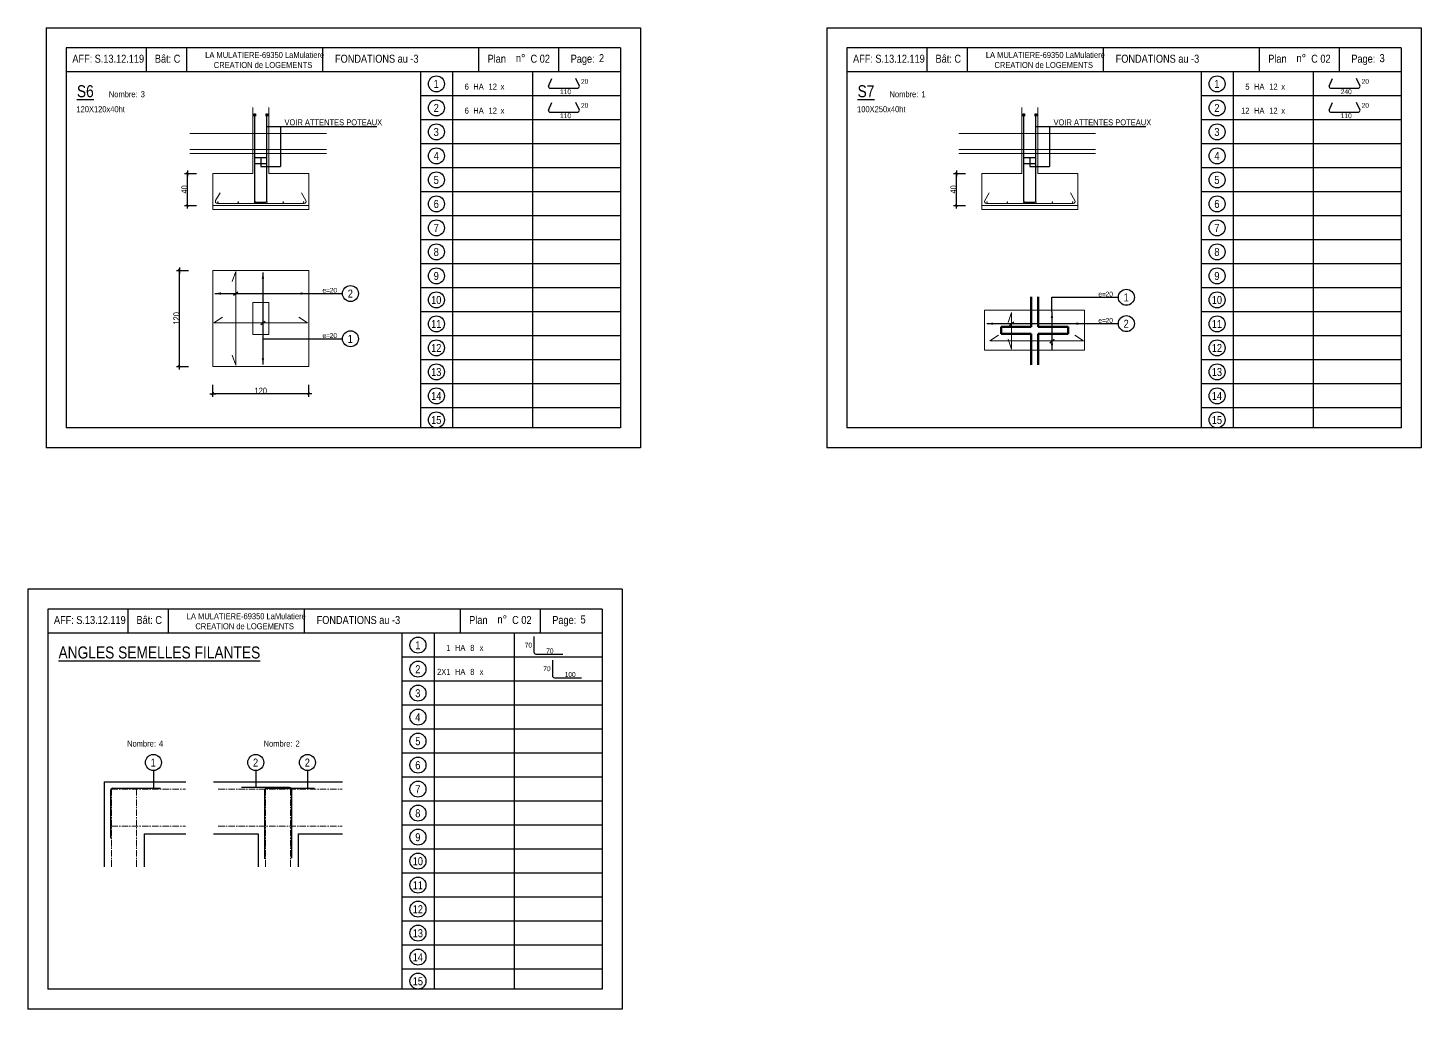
# Model space of a CAD drawing. Header units: centimetres. Extents: x -4990 to 114398, y -61489 to -12305.
# Drawn here: x 85162 to 88644, y -33646 to -31193 of the extents above; entities that cross this region are included whole.
import ezdxf
from ezdxf.enums import TextEntityAlignment as Align

# ---------------------------------------------------------------- set-up
doc = ezdxf.new("R2010")
doc.units = ezdxf.units.CM
doc.header["$LTSCALE"] = 0.5
doc.linetypes.add('AXES', pattern=[50.8, 31.75, -6.35, 6.35, -6.35])
doc.linetypes.add('TIRETPTX2', pattern=[50.8, 25.4, -12.7, 0, -12.7])
doc.layers.get('DEFPOINTS').update_dxf_attribs({"linetype": 'CONTINUOUS'})
for name, color, linetype in [('01_cote_gen', 4, 'CONTINUOUS'), ('01_fenetres', 171, 'CONTINUOUS'), ('01_linteaux', 2, 'CONTINUOUS'), ('01_texte', 230, 'CONTINUOUS'), ('AA_COTES', 2, 'CONTINUOUS')]:
    doc.layers.add(name, color=color, linetype=linetype)
for name, color, linetype, lineweight in [('01_murs_coup', 5, 'CONTINUOUS', 60), ('01_sem', 42, 'CONTINUOUS', 15), ('01_tram_axes', 2, 'TIRETPTX2', 9)]:
    doc.layers.add(name, color=color, linetype=linetype, lineweight=lineweight)
doc.styles.add('STYLE2', font='ARIALN.TTF')
doc.dimstyles.new('JB25', dxfattribs={"dimscale": 0.1, "dimtxt": 150, "dimasz": 15, "dimexe": 0.1, "dimexo": 0.1, "dimgap": 0.09, "dimtad": 1, "dimdec": 1, "dimlfac": 0.5, "dimdsep": 46, "dimtxsty": 'STYLE2', "dimblk1": 'BOND_G', "dimblk2": 'BOND_D', "dimsah": 1, "dimcen": 1.5, "dimdle": 0.01, "dimse1": 1, "dimse2": 1, "dimclrd": 4, "dimclre": 2, "dimclrt": 6, "dimazin": 2, "dimtfac": 2.333333, "dimtdec": 1, "dimtix": 1, "dimtmove": 2, "dimatfit": 3, "dimldrblk": 'BOND_G', "dimfxl": 1, "dimtolj": 1, "dimtzin": 0, "dimarcsym": 0})

# ---------------------------------------------------------------- blocks, each defined once
blk = doc.blocks.new('BOND_G')
at = {"layer": 'AA_COTES', "color": 0}
for p, q in [((5, 0), (-5, 0)), ((1.8, 1.8), (-1.8, -1.8)), ((0, -5), (0, 15))]:
    blk.add_line(p, q, dxfattribs=at)
blk = doc.blocks.new('BOND_D')
at = {"layer": 'AA_COTES', "color": 0}
for p, q in [((5, 0), (-5, 0)), ((-1.8, -1.8), (1.8, 1.8)), ((0, 5), (0, -15))]:
    blk.add_line(p, q, dxfattribs=at)
blk = doc.blocks.new('*D4337')
at = {"layer": '01_cote_gen', "color": 4, "linetype": 'Continuous', "lineweight": -2, "transparency": 16777216}
blk.add_line((85540.5, -32038.2), (85540.5, -31801.2), dxfattribs=at)
at = {"layer": 'DEFPOINTS', "color": 0, "linetype": 'Continuous'}
for p in [(85540.5, -31799.7), (85592.9, -31799.7), (85592.9, -32039.7)]:
    blk.add_point(p, dxfattribs=at)
at = {"layer": '01_cote_gen', "color": 4, "linetype": 'Continuous', "lineweight": -2, "transparency": 16777216, "xscale": 1.5, "yscale": 1.5, "zscale": 1.5}
for name, p, rotation in [('BOND_D', (85540.5, -31799.7), 90), ('BOND_G', (85540.5, -32039.7), 270)]:
    blk.add_blockref(name, p, dxfattribs=dict(at, rotation=rotation))
at = {"layer": '01_cote_gen', "color": 6, "linetype": 'Continuous', "lineweight": 0, "transparency": 16777216, "insert": (85532.8, -31919.7), "char_height": 15, "attachment_point": 5, "rotation": 90, "style": 'STYLE2'}
blk.add_mtext('\\A1;120', dxfattribs=at)
blk = doc.blocks.new('*D4338')
at = {"layer": '01_sem', "color": 4, "lineweight": -2, "ltscale": 7, "transparency": 16777216}
blk.add_line((85862, -32108.3), (85625, -32108.3), dxfattribs=at)
at = {"layer": 'DEFPOINTS', "color": 0, "ltscale": 7}
for p in [(85623.5, -32039.7), (85863.5, -32039.7), (85623.5, -32108.3)]:
    blk.add_point(p, dxfattribs=at)
at = {"layer": '01_sem', "color": 4, "lineweight": -2, "ltscale": 7, "transparency": 16777216, "xscale": 1.5, "yscale": 1.5, "zscale": 1.5, "rotation": 180}
blk.add_blockref('BOND_D', (85623.5, -32108.3), dxfattribs=at)
at = {"layer": '01_sem', "color": 4, "lineweight": -2, "ltscale": 7, "transparency": 16777216, "xscale": 1.5, "yscale": 1.5, "zscale": 1.5}
blk.add_blockref('BOND_G', (85863.5, -32108.3), dxfattribs=at)
at = {"layer": '01_sem', "color": 6, "lineweight": 0, "ltscale": 7, "transparency": 16777216, "insert": (85743.5, -32100.7), "char_height": 15, "attachment_point": 5, "style": 'STYLE2'}
blk.add_mtext('\\A1;120', dxfattribs=at)
blk = doc.blocks.new('*D4339')
at = {"layer": '01_cote_gen', "color": 4, "linetype": 'Continuous', "lineweight": -2, "transparency": 16777216}
blk.add_line((85560.5, -31635.9), (85560.5, -31558.9), dxfattribs=at)
at = {"layer": 'DEFPOINTS', "color": 0, "linetype": 'Continuous'}
for p in [(85560.5, -31557.4), (85651.8, -31557.4), (85630.7, -31637.4)]:
    blk.add_point(p, dxfattribs=at)
at = {"layer": '01_cote_gen', "color": 4, "linetype": 'Continuous', "lineweight": -2, "transparency": 16777216, "xscale": 1.5, "yscale": 1.5, "zscale": 1.5}
for name, p, rotation in [('BOND_D', (85560.5, -31557.4), 90), ('BOND_G', (85560.5, -31637.4), 270)]:
    blk.add_blockref(name, p, dxfattribs=dict(at, rotation=rotation))
at = {"layer": '01_cote_gen', "color": 6, "linetype": 'Continuous', "lineweight": 0, "transparency": 16777216, "insert": (85552.8, -31597.4), "char_height": 15, "attachment_point": 5, "rotation": 90, "style": 'STYLE2'}
blk.add_mtext('\\A1;40', dxfattribs=at)
blk = doc.blocks.new('*D4343')
at = {"layer": '01_cote_gen', "color": 4, "linetype": 'Continuous', "lineweight": -2, "transparency": 16777216}
blk.add_line((87482.5, -31635.9), (87482.5, -31558.9), dxfattribs=at)
at = {"layer": 'DEFPOINTS', "color": 0, "linetype": 'Continuous'}
for p in [(87482.5, -31557.4), (87573.8, -31557.4), (87552.7, -31637.4)]:
    blk.add_point(p, dxfattribs=at)
at = {"layer": '01_cote_gen', "color": 4, "linetype": 'Continuous', "lineweight": -2, "transparency": 16777216, "xscale": 1.5, "yscale": 1.5, "zscale": 1.5}
for name, p, rotation in [('BOND_D', (87482.5, -31557.4), 90), ('BOND_G', (87482.5, -31637.4), 270)]:
    blk.add_blockref(name, p, dxfattribs=dict(at, rotation=rotation))
at = {"layer": '01_cote_gen', "color": 6, "linetype": 'Continuous', "lineweight": 0, "transparency": 16777216, "insert": (87474.8, -31597.4), "char_height": 15, "attachment_point": 5, "rotation": 90, "style": 'STYLE2'}
blk.add_mtext('\\A1;40', dxfattribs=at)

msp = doc.modelspace()

# ---------------------------------------------------------------- linework, layer by layer
at = {"layer": '01_fenetres', "ltscale": 30}
for p, q in [((86642.5, -31243.429), (85257.5, -31243.429)), ((85257.5, -31243.429), (85257.5, -32193.429)), ((85257.5, -31243.429), (85257.5, -32193.429)), ((85257.5, -31243.429), (85257.5, -32193.429)), ((85457.5, -31243.429), (85457.5, -31303.429)), ((85558, -31243.429), (85558, -31303.429)), ((85898.173, -31243.429), (85898.173, -31303.429)), ((86288.368, -31303.429), (86288.368, -31243.429)), ((86488.368, -31303.429), (86488.368, -31243.429)), ((86642.5, -31243.429), (86642.5, -32193.429)), ((88593.5, -31243.429), (87208.5, -31243.429)), ((87208.5, -31243.429), (87208.5, -32193.429)), ((87208.5, -31243.429), (87208.5, -32193.429)), ((87208.5, -31243.429), (87208.5, -32193.429)), ((87408.5, -31243.429), (87408.5, -31303.429)), ((87509, -31243.429), (87509, -31303.429)), ((87849.173, -31243.429), (87849.173, -31303.429)), ((88239.368, -31303.429), (88239.368, -31243.429)), ((88439.368, -31303.429), (88439.368, -31243.429)), ((88593.5, -31243.429), (88593.5, -32193.429)), ((86642.5, -31303.429), (85257.5, -31303.429)), ((88593.5, -31303.429), (87208.5, -31303.429)), ((86642.5, -32193.429), (85257.5, -32193.429)), ((88593.5, -32193.429), (87208.5, -32193.429)), ((85211.5, -32646.5), (85211.5, -33596.5)), ((85211.5, -32646.5), (85211.5, -33596.5)), ((85211.5, -32646.5), (85211.5, -33596.5)), ((86596.5, -32646.5), (85211.5, -32646.5)), ((85411.5, -32646.5), (85411.5, -32706.5)), ((85512, -32646.5), (85512, -32706.5)), ((85852.173, -32646.5), (85852.173, -32706.5)), ((86242.368, -32706.5), (86242.368, -32646.5)), ((86442.368, -32706.5), (86442.368, -32646.5)), ((86596.5, -32646.5), (86596.5, -33596.5)), ((86596.5, -32706.5), (85211.5, -32706.5)), ((86596.5, -33596.5), (85211.5, -33596.5))]:
    msp.add_line(p, q, dxfattribs=at)
at = {"layer": '01_linteaux', "linetype": 'Continuous'}
for p, q in [((86462.273, -31339.208), (86470.968, -31319.983)), ((86539.856, -31339.208), (86531.161, -31319.983)), ((88413.273, -31339.208), (88421.968, -31319.983)), ((88490.856, -31339.208), (88482.161, -31319.983)), ((86467.273, -31344.208), (86534.856, -31344.208)), ((88418.273, -31344.208), (88485.856, -31344.208)), ((86462.273, -31399.208), (86470.968, -31379.983)), ((86467.273, -31404.208), (86534.856, -31404.208)), ((86539.856, -31399.208), (86531.161, -31379.983)), ((88413.273, -31399.208), (88421.968, -31379.983)), ((88418.273, -31404.208), (88485.856, -31404.208)), ((88490.856, -31399.208), (88482.161, -31379.983)), ((86426.136, -32714.84), (86426.136, -32754.058)), ((86431.136, -32759.058), (86498.72, -32759.058)), ((86472.476, -32773.902), (86472.476, -32813.119)), ((86477.476, -32818.119), (86545.06, -32818.119)), ((85368.101, -33099.165), (85368.101, -33219.165)), ((85373.101, -33094.165), (85493.101, -33094.165)), ((85815.631, -33092.542), (85695.631, -33092.542)), ((85753.131, -33099.165), (85753.131, -33270.788)), ((85758.131, -33094.165), (85878.131, -33094.165)), ((85820.631, -33097.542), (85820.631, -33269.165))]:
    msp.add_line(p, q, dxfattribs=at)
for centre, start, end in [((86467.273, -31339.208), 180, 270), ((86534.856, -31339.208), 270, 0), ((88418.273, -31339.208), 180, 270), ((88485.856, -31339.208), 270, 0), ((86467.273, -31399.208), 180, 270), ((86534.856, -31399.208), 270, 0), ((88418.273, -31399.208), 180, 270), ((88485.856, -31399.208), 270, 0), ((86431.136, -32754.058), 180, 270), ((86477.476, -32813.119), 180, 270), ((85373.101, -33099.165), 90, 180), ((85758.131, -33099.165), 90, 180), ((85815.631, -33097.542), 0, 90)]:
    msp.add_arc(centre, 5, start, end, dxfattribs=at)
at = {"layer": '01_murs_coup', "linetype": 'Continuous', "lineweight": 0}
for p, q in [((85630.836, -31624.855), (85641.695, -31606.048)), ((85856.176, -31624.855), (85845.317, -31606.048)), ((87552.871, -31624.855), (87563.729, -31606.048)), ((87778.21, -31624.855), (87767.352, -31606.048)), ((85635.166, -31632.355), (85851.846, -31632.355)), ((87557.201, -31632.355), (87773.88, -31632.355)), ((85681.055, -31802.679), (85672.376, -31827.323)), ((85681.055, -31802.679), (85681.055, -32036.679)), ((85626.506, -31930.808), (85648.206, -31916.299)), ((85860.506, -31930.808), (85838.806, -31916.299)), ((87620.049, -31905), (87611.37, -31929.643)), ((87620.049, -31905), (87620.049, -31996.5)), ((85626.506, -31930.808), (85860.506, -31930.808)), ((87565.5, -31976.128), (87587.2, -31961.62)), ((87799.5, -31976.128), (87777.8, -31961.62)), ((87565.5, -31976.128), (87799.5, -31976.128)), ((87620.049, -31996.5), (87611.37, -31971.857)), ((85681.055, -32036.679), (85672.376, -32012.036))]:
    msp.add_line(p, q, dxfattribs=at)
at = {"layer": '01_murs_coup'}
for p, q in [((87668.5, -31866.214), (87668.5, -31940.5)), ((87686.5, -31866.214), (87686.5, -31940.5)), ((87593.524, -31940.5), (87668.5, -31940.5)), ((87593.524, -31940.5), (87593.524, -31958.5)), ((87593.524, -31958.5), (87668.5, -31958.5)), ((87668.5, -31958.5), (87668.5, -32035.714)), ((87686.5, -31940.5), (87761.5, -31940.5)), ((87686.5, -31958.5), (87686.5, -32035.714)), ((87761.5, -31958.5), (87686.5, -31958.5)), ((87761.5, -31940.5), (87761.5, -31958.5))]:
    msp.add_line(p, q, dxfattribs=at)
at = {"layer": '01_murs_coup', "linetype": 'Continuous', "lineweight": 0}
for centre, start, end in [((85635.166, -31627.355), 150, 270), ((85851.846, -31627.355), 270, 30), ((87557.201, -31627.355), 150, 270), ((87773.88, -31627.355), 270, 30)]:
    msp.add_arc(centre, 5, start, end, dxfattribs=at)
at = {"layer": '01_sem', "lineweight": 0, "ltscale": 7}
for p, q in [((85723.506, -31557.444), (85723.506, -31392.884)), ((85763.506, -31557.444), (85763.506, -31392.884)), ((87645.541, -31557.444), (87645.541, -31392.884)), ((87685.541, -31557.444), (87685.541, -31392.884)), ((85907.506, -31457.444), (85565.965, -31457.444)), ((87829.541, -31457.444), (87488, -31457.444)), ((85907.506, -31497.444), (85565.965, -31497.444)), ((85907.506, -31507.444), (85565.965, -31507.444)), ((87829.541, -31497.444), (87488, -31497.444)), ((87829.541, -31507.444), (87488, -31507.444)), ((85623.506, -31637.444), (85623.506, -31557.444)), ((85863.506, -31637.444), (85863.506, -31557.444)), ((87545.541, -31637.444), (87545.541, -31557.444)), ((87785.541, -31637.444), (87785.541, -31557.444)), ((85623.506, -31637.444), (85863.506, -31637.444)), ((85623.506, -31637.444), (85623.506, -31647.444)), ((85623.506, -31647.444), (85863.506, -31647.444)), ((85863.506, -31637.444), (85863.506, -31647.444)), ((87545.541, -31637.444), (87785.541, -31637.444)), ((87545.541, -31637.444), (87545.541, -31647.444)), ((87545.541, -31647.444), (87785.541, -31647.444)), ((87785.541, -31637.444), (87785.541, -31647.444)), ((85623.506, -31799.679), (85623.506, -32039.679)), ((85863.506, -31799.679), (85623.506, -31799.679)), ((85863.506, -31799.679), (85863.506, -32039.679)), ((85863.506, -32039.679), (85623.506, -32039.679))]:
    msp.add_line(p, q, dxfattribs=at)
at = {"layer": '01_sem', "linetype": 'Continuous', "lineweight": 0}
for p, q in [((85723.506, -31557.444), (85623.506, -31557.444)), ((85863.506, -31557.444), (85763.506, -31557.444)), ((87645.541, -31557.444), (87545.541, -31557.444)), ((87785.541, -31557.444), (87685.541, -31557.444))]:
    msp.add_line(p, q, dxfattribs=at)
at = {"layer": '01_sem', "ltscale": 2}
for p, q in [((87552.5, -31999.5), (87552.5, -31899.5)), ((87802.5, -31899.5), (87552.5, -31899.5)), ((87802.5, -31999.5), (87802.5, -31899.5)), ((87802.5, -31999.5), (87552.5, -31999.5))]:
    msp.add_line(p, q, dxfattribs=at)
at = {"layer": '01_sem', "color": 2, "lineweight": 0, "ltscale": 7}
msp.add_lwpolyline([(85723.506, -31959.679), (85763.506, -31959.679), (85763.506, -31879.679), (85723.506, -31879.679)], close=True, dxfattribs=at)
at = {"layer": '01_texte', "ltscale": 30}
for p, q in [((85207.5, -31193.429), (85207.5, -32243.429)), ((85207.5, -31193.429), (86692.5, -31193.429)), ((86692.5, -31193.429), (86692.5, -32243.429)), ((86692.5, -31193.429), (86692.5, -32243.429)), ((87158.5, -31193.429), (87158.5, -32243.429)), ((87158.5, -31193.429), (88643.5, -31193.429)), ((88643.5, -31193.429), (88643.5, -32243.429)), ((88643.5, -31193.429), (88643.5, -32243.429)), ((86142.5, -31303.429), (86142.5, -32193.429)), ((86222.5, -31303.429), (86222.5, -32193.429)), ((86422.5, -31303.429), (86422.5, -32193.429)), ((88093.5, -31303.429), (88093.5, -32193.429)), ((88173.5, -31303.429), (88173.5, -32193.429)), ((88373.5, -31303.429), (88373.5, -32193.429)), ((86642.5, -31363.429), (86142.5, -31363.429)), ((88593.5, -31363.429), (88093.5, -31363.429)), ((85726.659, -31414.36), (85726.659, -31408.095)), ((85726.659, -31408.095), (85730.397, -31408.095)), ((85728.506, -31626.677), (85728.506, -31409.444)), ((85730.397, -31408.095), (85730.397, -31414.36)), ((85756.652, -31414.36), (85756.652, -31408.095)), ((85756.652, -31408.095), (85760.39, -31408.095)), ((85758.498, -31626.081), (85758.498, -31409.444)), ((85760.39, -31408.095), (85760.39, -31414.36)), ((86642.5, -31423.429), (86142.5, -31423.429)), ((87648.694, -31414.36), (87648.694, -31408.095)), ((87648.694, -31408.095), (87652.432, -31408.095)), ((87650.541, -31626.677), (87650.541, -31409.444)), ((87652.432, -31408.095), (87652.432, -31414.36)), ((87678.687, -31414.36), (87678.687, -31408.095)), ((87678.687, -31408.095), (87682.425, -31408.095)), ((87680.533, -31626.081), (87680.533, -31409.444)), ((87682.425, -31408.095), (87682.425, -31414.36)), ((88593.5, -31423.429), (88093.5, -31423.429)), ((86642.5, -31483.429), (86142.5, -31483.429)), ((88593.5, -31483.429), (88093.5, -31483.429)), ((86642.5, -31543.429), (86142.5, -31543.429)), ((88593.5, -31543.429), (88093.5, -31543.429)), ((86642.5, -31603.429), (86142.5, -31603.429)), ((88593.5, -31603.429), (88093.5, -31603.429)), ((85743.506, -31629.677), (85731.506, -31629.677)), ((85743.498, -31629.081), (85755.498, -31629.081)), ((87665.541, -31629.677), (87653.541, -31629.677)), ((87665.533, -31629.081), (87677.533, -31629.081)), ((86642.5, -31663.429), (86142.5, -31663.429)), ((88593.5, -31663.429), (88093.5, -31663.429)), ((86642.5, -31723.429), (86142.5, -31723.429)), ((88593.5, -31723.429), (88093.5, -31723.429)), ((86642.5, -31783.429), (86142.5, -31783.429)), ((88593.5, -31783.429), (88093.5, -31783.429)), ((85748.917, -31804.679), (85748.917, -32034.679)), ((85628.506, -31857.559), (85947.768, -31857.559)), ((85675.722, -31861.945), (85686.387, -31853.174)), ((86642.5, -31843.429), (86142.5, -31843.429)), ((88593.5, -31843.429), (88093.5, -31843.429)), ((87720.911, -31867.035), (87886.763, -31867.035)), ((87720.911, -31903), (87720.911, -31867.035)), ((85743.585, -31935.193), (85754.249, -31926.422)), ((86642.5, -31903.429), (86142.5, -31903.429)), ((87614.717, -31937.265), (87625.381, -31928.494)), ((87720.911, -31903), (87720.911, -31997.5)), ((88593.5, -31903.429), (88093.5, -31903.429)), ((86642.5, -31963.429), (86142.5, -31963.429)), ((87558.5, -31932.88), (87886.763, -31932.88)), ((88593.5, -31963.429), (88093.5, -31963.429)), ((85748.917, -31970.714), (85947.768, -31970.714)), ((87715.579, -31980.514), (87726.243, -31971.743)), ((86642.5, -32023.429), (86142.5, -32023.429)), ((88593.5, -32023.429), (88093.5, -32023.429)), ((86642.5, -32083.429), (86142.5, -32083.429)), ((88593.5, -32083.429), (88093.5, -32083.429)), ((86642.5, -32143.429), (86142.5, -32143.429)), ((88593.5, -32143.429), (88093.5, -32143.429)), ((86692.5, -32243.429), (85207.5, -32243.429)), ((88643.5, -32243.429), (87158.5, -32243.429)), ((85161.5, -32596.5), (85161.5, -33646.5)), ((85161.5, -32596.5), (85161.5, -33646.5)), ((86646.5, -32596.5), (85161.5, -32596.5)), ((86646.5, -32596.5), (86646.5, -33646.5)), ((86646.5, -32596.5), (86646.5, -33646.5)), ((86096.5, -32706.5), (86096.5, -33596.5)), ((86176.5, -32706.5), (86176.5, -33596.5)), ((86376.5, -32706.5), (86376.5, -33596.5)), ((86596.5, -32766.5), (86096.5, -32766.5)), ((86596.5, -32826.5), (86096.5, -32826.5)), ((86596.5, -32886.5), (86096.5, -32886.5)), ((86596.5, -32946.5), (86096.5, -32946.5)), ((86596.5, -33006.5), (86096.5, -33006.5)), ((86596.5, -33066.5), (86096.5, -33066.5)), ((86596.5, -33126.5), (86096.5, -33126.5)), ((86596.5, -33186.5), (86096.5, -33186.5)), ((86596.5, -33246.5), (86096.5, -33246.5)), ((86596.5, -33306.5), (86096.5, -33306.5)), ((86596.5, -33366.5), (86096.5, -33366.5)), ((86596.5, -33426.5), (86096.5, -33426.5)), ((86596.5, -33486.5), (86096.5, -33486.5)), ((86596.5, -33546.5), (86096.5, -33546.5)), ((86646.5, -33646.5), (85161.5, -33646.5))]:
    msp.add_line(p, q, dxfattribs=at)
at = {"layer": '01_texte'}
for p, q in [((85758.498, -31439.836), (86033.36, -31439.836)), ((85793.023, -31439.836), (85793.023, -31539.634)), ((87680.533, -31439.836), (87955.395, -31439.836)), ((87715.058, -31439.836), (87715.058, -31539.634)), ((85728.506, -31517.444), (85758.498, -31517.444)), ((85728.506, -31532.444), (85758.498, -31532.444)), ((85743.372, -31517.444), (85743.372, -31539.634)), ((85743.372, -31539.634), (85793.023, -31539.634)), ((87650.541, -31517.444), (87680.533, -31517.444)), ((87650.541, -31532.444), (87680.533, -31532.444)), ((87665.407, -31517.444), (87665.407, -31539.634)), ((87665.407, -31539.634), (87715.058, -31539.634))]:
    msp.add_line(p, q, dxfattribs=at)
at = {"layer": '01_texte', "linetype": 'Continuous'}
for p, q in [((85351.851, -33077.915), (85351.851, -33291.054)), ((85351.851, -33077.915), (85556.406, -33077.915)), ((85475.277, -33049.922), (85475.277, -33094.165)), ((85625.766, -33077.915), (85947.997, -33077.915)), ((85731.005, -33049.922), (85731.005, -33092.542)), ((85860.307, -33049.922), (85860.307, -33094.165)), ((85451.851, -33207.915), (85451.851, -33291.054)), ((85451.851, -33207.915), (85556.406, -33207.915)), ((85625.766, -33207.915), (85736.881, -33207.915)), ((85736.881, -33207.915), (85736.881, -33291.054)), ((85836.881, -33207.915), (85836.881, -33291.054)), ((85836.881, -33207.915), (85947.997, -33207.915))]:
    msp.add_line(p, q, dxfattribs=at)
at = {"layer": '01_texte', "ltscale": 30, "const_width": 2, "flags": 128}
for points in [[(85637.447, -31629.129, -1), (85635.447, -31629.129, -1)], [(85637.447, -31629.129, -1), (85635.447, -31629.129, -1)], [(85688.267, -31629.129, -1), (85686.267, -31629.129, -1)], [(85729.087, -31629.129, -1), (85727.087, -31629.129, -1)], [(85757.924, -31629.129, 1), (85759.924, -31629.129, 1)], [(85798.744, -31629.129, 1), (85800.744, -31629.129, 1)], [(85849.564, -31629.129, 1), (85851.564, -31629.129, 1)], [(85849.564, -31629.129, 1), (85851.564, -31629.129, 1)], [(87559.482, -31629.129, -1), (87557.482, -31629.129, -1)], [(87559.482, -31629.129, -1), (87557.482, -31629.129, -1)], [(87610.302, -31629.129, -1), (87608.302, -31629.129, -1)], [(87651.122, -31629.129, -1), (87649.122, -31629.129, -1)], [(87679.959, -31629.129, 1), (87681.959, -31629.129, 1)], [(87720.779, -31629.129, 1), (87722.779, -31629.129, 1)], [(87771.599, -31629.129, 1), (87773.599, -31629.129, 1)], [(87771.599, -31629.129, 1), (87773.599, -31629.129, 1)]]:
    msp.add_lwpolyline(points, format="xyb", close=True, dxfattribs=at)
at = {"layer": '01_texte'}
for centre in [(86182.5, -31333.429), (88133.5, -31333.429), (86182.5, -31393.429), (88133.5, -31393.429), (86182.5, -31453.429), (88133.5, -31453.429), (86182.5, -31513.429), (88133.5, -31513.429), (86182.5, -31573.429), (88133.5, -31573.429), (86182.5, -31633.429), (88133.5, -31633.429), (86182.5, -31693.429), (88133.5, -31693.429), (86182.5, -31753.429), (88133.5, -31753.429), (86182.5, -31813.429), (88133.5, -31813.429), (85967.768, -31857.559), (86182.5, -31873.429), (87906.763, -31867.035), (88133.5, -31873.429), (86182.5, -31933.429), (87906.763, -31932.88), (88133.5, -31933.429), (85967.768, -31970.714), (86182.5, -31993.429), (88133.5, -31993.429), (86182.5, -32053.429), (88133.5, -32053.429), (86182.5, -32113.429), (88133.5, -32113.429), (86182.5, -32173.429), (88133.5, -32173.429), (86136.5, -32736.5), (86136.5, -32796.5), (86136.5, -32856.5), (86136.5, -32916.5), (86136.5, -32976.5), (85475.277, -33029.922), (85731.005, -33029.922), (85860.307, -33029.922), (86136.5, -33036.5), (86136.5, -33096.5), (86136.5, -33156.5), (86136.5, -33216.5), (86136.5, -33276.5), (86136.5, -33336.5), (86136.5, -33396.5), (86136.5, -33456.5), (86136.5, -33516.5), (86136.5, -33576.5)]:
    msp.add_circle(centre, 20, dxfattribs=at)
at = {"layer": '01_texte', "ltscale": 30}
for centre, start, end in [((85731.506, -31626.677), 180, 270), ((85755.498, -31626.081), 270, 0), ((87653.541, -31626.677), 180, 270), ((87677.533, -31626.081), 270, 0)]:
    msp.add_arc(centre, 3, start, end, dxfattribs=at)
for points in [[(85748.917, -31804.679), (85745.968, -31820.041), (85748.917, -31820.041)], [(85748.917, -31804.679), (85751.865, -31820.041), (85748.917, -31820.041)], [(85628.506, -31857.559), (85643.868, -31854.611), (85643.868, -31857.559)], [(85628.506, -31857.559), (85643.868, -31860.508), (85643.868, -31857.559)], [(85858.506, -31857.559), (85843.144, -31854.611), (85843.144, -31857.559)], [(85858.506, -31857.559), (85843.144, -31860.508), (85843.144, -31857.559)], [(87558.5, -31932.88), (87573.862, -31929.931), (87573.862, -31932.88)], [(87720.911, -31903), (87717.962, -31918.362), (87720.911, -31918.362)], [(87720.911, -31903), (87723.859, -31918.362), (87720.911, -31918.362)], [(87797.5, -31932.88), (87782.138, -31929.931), (87782.138, -31932.88)], [(87558.5, -31932.88), (87573.862, -31935.828), (87573.862, -31932.88)], [(87797.5, -31932.88), (87782.138, -31935.828), (87782.138, -31932.88)], [(87720.911, -31997.5), (87717.962, -31982.138), (87720.911, -31982.138)], [(87720.911, -31997.5), (87723.859, -31982.138), (87720.911, -31982.138)], [(85748.917, -32034.679), (85745.968, -32019.317), (85748.917, -32019.317)], [(85748.917, -32034.679), (85751.865, -32019.317), (85748.917, -32019.317)]]:
    msp.add_solid(points, dxfattribs=at)
at = {"layer": '01_tram_axes', "linetype": 'AXES'}
for p, q in [((85370.601, -33096.665), (85370.601, -33291.054)), ((85370.601, -33096.665), (85555.09, -33096.665)), ((85433.101, -33096.665), (85433.101, -33291.054)), ((85637.483, -33096.665), (85946.681, -33096.665)), ((85755.631, -33096.665), (85755.631, -33291.054)), ((85818.131, -33096.665), (85818.131, -33291.054)), ((85370.601, -33189.165), (85555.09, -33189.165)), ((85637.483, -33189.165), (85946.681, -33189.165))]:
    msp.add_line(p, q, dxfattribs=at)

# ---------------------------------------------------------------- texts
at = {"layer": '01_texte', "style": 'STYLE2'}
for s, height, p in [('AFF:', 20, (85272.796, -31280.58)), ('S.13.12.119', 20, (85328.46, -31280.58)), ('Bât: C', 20, (85478.96, -31280.58)), ('LA MULATIERE-69350 LaMulatiere', 15, (85604.697, -31268.713)), ('FONDATIONS au -3', 20, (85929.118, -31280.58)), ('Plan', 20, (86310.413, -31280.58)), ('n%%D', 20, (86381.098, -31279.138)), (' C 02', 20, (86411.441, -31280.58)), ('Page:', 20, (86518.082, -31280.58)), ('2', 20, (86588.767, -31279.138)), ('AFF:', 20, (87223.796, -31280.58)), ('S.13.12.119', 20, (87279.46, -31280.58)), ('Bât: C', 20, (87429.96, -31280.58)), ('LA MULATIERE-69350 LaMulatiere', 15, (87555.697, -31268.713)), ('FONDATIONS au -3', 20, (87880.118, -31280.58)), ('Plan', 20, (88261.413, -31280.58)), ('n%%D', 20, (88332.098, -31279.138)), (' C 02', 20, (88362.441, -31280.58)), ('Page:', 20, (88469.082, -31280.58)), ('3', 20, (88539.767, -31279.138)), ('CREATION de LOGEMENTS', 15, (85626.179, -31293.713)), ('CREATION de LOGEMENTS', 15, (87577.179, -31293.713)), ('%%US6', 30, (85284.077, -31366.82)), ('HA', 15, (86274.791, -31347.831)), ('12', 15, (86312.959, -31347.831)), ('x', 15, (86343.059, -31347.831)), ('20', 12, (86543.842, -31333.253)), ('%%US7', 30, (87235.077, -31366.82)), ('HA', 15, (88225.791, -31347.831)), ('12', 15, (88263.959, -31347.831)), ('x', 15, (88294.059, -31347.831)), ('20', 12, (88494.842, -31333.253)), ('Nombre:', 15, (85363.889, -31366.82)), ('3', 15, (85443.512, -31366.82)), ('110', 12, (86491.642, -31359.099)), ('Nombre:', 15, (87314.889, -31366.82)), ('1', 15, (87394.512, -31366.82)), ('240', 12, (88442.642, -31359.099)), ('120X120x40ht', 15, (85282.828, -31404.218)), ('HA', 15, (86274.791, -31407.831)), ('12', 15, (86312.959, -31407.831)), ('x', 15, (86343.059, -31407.831)), ('110', 12, (86491.642, -31419.099)), ('20', 12, (86543.842, -31393.253)), ('100X250x40ht', 15, (87233.828, -31404.218)), ('HA', 15, (88225.791, -31407.831)), ('12', 15, (88263.959, -31407.831)), ('x', 15, (88294.059, -31407.831)), ('110', 12, (88442.642, -31419.099)), ('20', 12, (88494.842, -31393.253)), ('VOIR ATTENTES POTEAUX', 15, (85802.806, -31437.06)), ('VOIR ATTENTES POTEAUX', 15, (87724.841, -31437.06)), ('e= ', 12, (85897.783, -31855.501)), ('20', 12, (85915.945, -31855.501)), ('e= ', 12, (87836.777, -31864.977)), ('20', 12, (87854.94, -31864.977)), ('e= ', 12, (87836.777, -31930.822)), ('20', 12, (87854.94, -31930.822)), ('e= ', 12, (85897.783, -31968.656)), ('20', 12, (85915.945, -31968.656)), ('LA MULATIERE-69350 LaMulatiere', 15, (85558.697, -32671.784)), ('AFF:', 20, (85226.796, -32683.651)), ('S.13.12.119', 20, (85282.46, -32683.651)), ('Bât: C', 20, (85432.96, -32683.651)), ('CREATION de LOGEMENTS', 15, (85580.179, -32696.784)), ('FONDATIONS au -3', 20, (85883.118, -32683.651)), ('Plan', 20, (86264.413, -32683.651)), ('n%%D', 20, (86335.098, -32682.209)), (' C 02', 20, (86365.441, -32683.651)), ('Page:', 20, (86472.082, -32683.651)), ('5', 20, (86542.767, -32682.209)), ('70', 12, (86403.232, -32742.501)), ('%%UANGLES SEMELLES FILANTES', 30, (85238.077, -32769.891)), ('HA', 15, (86228.791, -32750.902)), ('8', 15, (86266.959, -32750.902)), ('70', 12, (86456.87, -32756.906)), ('HA', 15, (86228.791, -32810.902)), ('8', 15, (86266.959, -32810.902)), ('70', 12, (86449.573, -32801.563)), ('100', 12, (86503.21, -32815.967)), ('Nombre:', 15, (85409.537, -32990.178)), ('Nombre:', 15, (85750.754, -32990.178)), ('4', 15, (85489.16, -32990.178)), ('2', 15, (85830.377, -32990.178))]:
    msp.add_text(s, height=height, dxfattribs=at).set_placement(p)
for s, p in [('1', (86182.096, -31333.655)), ('1', (88133.096, -31333.655)), ('2', (86182.096, -31393.655)), ('2', (88133.096, -31393.655)), ('3', (86182.096, -31453.655)), ('3', (88133.096, -31453.655)), ('4', (86182.096, -31513.655)), ('4', (88133.096, -31513.655)), ('5', (86182.096, -31573.655)), ('5', (88133.096, -31573.655)), ('6', (86182.096, -31633.655)), ('6', (88133.096, -31633.655)), ('7', (86182.096, -31693.655)), ('7', (88133.096, -31693.655)), ('8', (86182.096, -31753.655)), ('8', (88133.096, -31753.655)), ('9', (86182.096, -31813.655)), ('9', (88133.096, -31813.655)), ('2', (85967.365, -31857.785)), ('1', (87906.359, -31867.261)), ('10', (86182.096, -31873.655)), ('10', (88133.096, -31873.655)), ('11', (86182.096, -31933.655)), ('2', (87906.359, -31933.106)), ('11', (88133.096, -31933.655)), ('1', (85967.365, -31970.94)), ('12', (86182.096, -31993.655)), ('12', (88133.096, -31993.655)), ('13', (86182.096, -32053.655)), ('13', (88133.096, -32053.655)), ('14', (86182.096, -32113.655)), ('14', (88133.096, -32113.655)), ('15', (86182.096, -32173.655)), ('15', (88133.096, -32173.655)), ('1', (86136.096, -32736.726)), ('2', (86136.096, -32796.726)), ('3', (86136.096, -32856.726)), ('4', (86136.096, -32916.726)), ('5', (86136.096, -32976.726)), ('1', (85474.873, -33030.147)), ('2', (85730.601, -33030.147)), ('2', (85859.904, -33030.147)), ('6', (86136.096, -33036.726)), ('7', (86136.096, -33096.726)), ('8', (86136.096, -33156.726)), ('9', (86136.096, -33216.726)), ('10', (86136.096, -33276.726)), ('11', (86136.096, -33336.726)), ('12', (86136.096, -33396.726)), ('13', (86136.096, -33456.726)), ('14', (86136.096, -33516.726)), ('15', (86136.096, -33576.726))]:
    msp.add_text(s, height=20, dxfattribs=at).set_placement(p, align=Align.MIDDLE_CENTER)
for s, p in [('6', (86263.589, -31347.831)), ('5', (88214.589, -31347.831)), ('6', (86263.589, -31407.831)), ('12', (88214.589, -31407.831)), ('1', (86217.589, -32750.902)), ('2X1', (86217.589, -32810.902))]:
    msp.add_text(s, height=15, dxfattribs=at).set_placement(p, align=Align.RIGHT)
for p in [(86300.586, -32750.902), (86300.586, -32810.902)]:
    msp.add_text('x  ', height=15, dxfattribs=at).set_placement(p, align=Align.CENTER)

# ---------------------------------------------------------------- dimensions: what is measured, and where the dimension line sits
at = {"layer": '01_cote_gen', "linetype": 'Continuous', "lineweight": 0}
for base, p1, p2, picture, middle in [((85560.465, -31557.444), (85630.677, -31637.444), (85651.759, -31557.444), '*D4339', (85552.798, -31597.444)), ((87482.5, -31557.444), (87552.711, -31637.444), (87573.794, -31557.444), '*D4343', (87474.832, -31597.444)), ((85540.465, -31799.679), (85592.947, -32039.679), (85592.947, -31799.679), '*D4337', (85532.798, -31919.679))]:
    dim = msp.add_linear_dim(base=base, p1=p1, p2=p2, angle=90, dimstyle='JB25', dxfattribs=at)
    dim.commit()
    dim.dimension.update_dxf_attribs({"geometry": picture, "text_midpoint": middle})
at = {"layer": '01_sem', "lineweight": 0, "ltscale": 7}
dim = msp.add_linear_dim(base=(85623.506, -32108.343), p1=(85863.506, -32039.679), p2=(85623.506, -32039.679), dimstyle='JB25', dxfattribs=at)
dim.commit()
dim.dimension.update_dxf_attribs({"geometry": '*D4338', "text_midpoint": (85743.506, -32100.675)})

doc.saveas('drawing.dxf')
